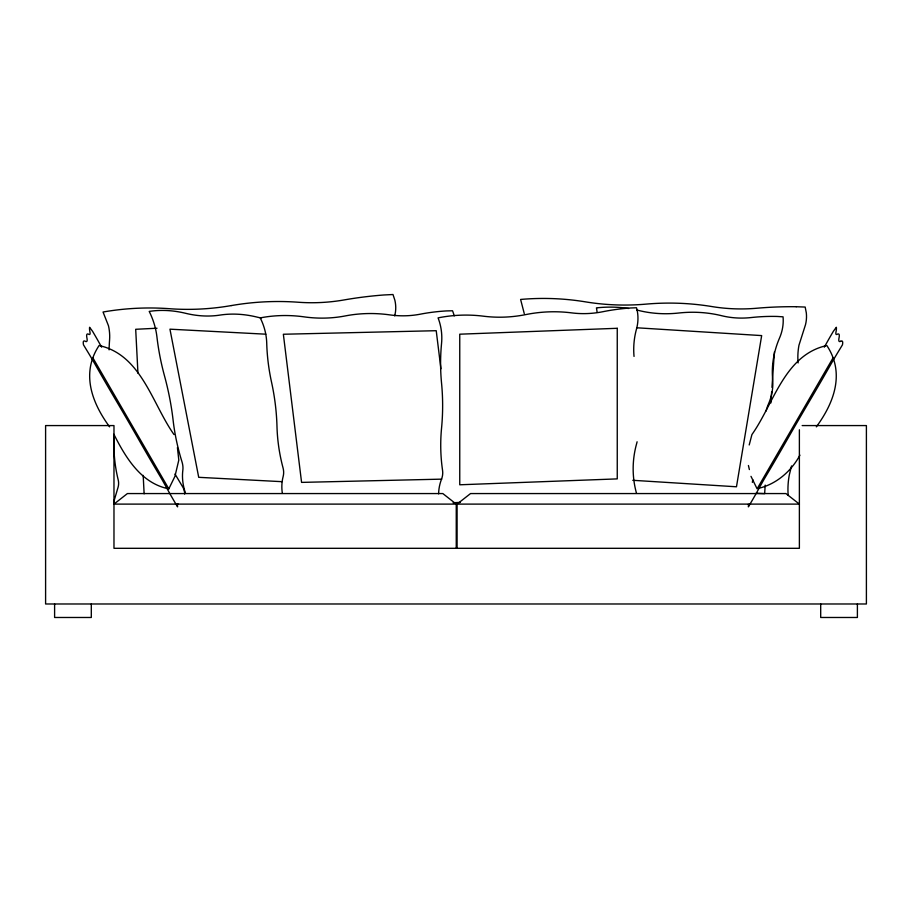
<?xml version="1.0" encoding="UTF-8"?>
<svg xmlns="http://www.w3.org/2000/svg" width="912" height="912" viewBox="0 0 912 912"><rect width="100%" height="100%" fill="white"/><g stroke="black" fill="none" stroke-linecap="round" stroke-linejoin="round"><path stroke-width="1.37" d="M765.214 485.116L764.632 493.62L756.116 493.301M770.879 402.944L771.666 391.613M771.962 387.361L774.402 351.941M394.736 315.917L395.477 311.995A33.801 33.402 0 0 0 394.873 300.23L392.992 294.519L383.838 294.975A407.983 403.172 0 0 0 344.063 299.945A185.125 182.947 0 0 1 298.235 302.237A270.796 267.615 0 0 0 231.203 305.6M174.01 434.557C152.156 403.765 141.394 354.757 99.089 345.534C80.872 372.962 91.656 402.477 109.6 426.862M749.208 444.965L751.933 434.557C773.786 403.765 784.537 354.757 826.842 345.534C845.059 372.962 834.286 402.477 816.331 426.862M791.536 465.941L789.302 474.947A78.364 75.833 -49.7 0 0 788.036 493.21L788.219 495.49M113.875 434.249C125.594 457.471 141.086 483.44 168.823 488.832L174.944 476.338L178.809 460.07L177.418 447.564M824.3 347.176L828.016 340.541A30.415 1.699 -60 0 1 833.397 331.261L836.327 327.283A367.183 20.452 -60 0 1 836.03 331.786A166.611 9.28 -60 0 0 837.25 334.271A243.721 13.577 -60 0 1 839.029 337.919A225.275 12.54 -60 0 0 840.682 341.27M832.975 358.028L757.108 488.832L750.986 476.338M799.927 455.156C791.365 471.151 776.306 484.272 758.396 488.376M457.094 504.108L470.535 493.563L785.939 493.563L799.379 504.108L457.094 504.108L457.094 548.306M157.012 328.229L135.694 329.289L137.951 373.259M441.716 479.142L301.576 482.391L283.358 334.248L436.221 330.703L440.918 368.801M802.172 425.573L866.4 425.573L866.4 603.983L45.6 603.983L45.6 425.573L113.977 425.573L113.977 548.306L799.379 548.306L799.379 429.78M456.251 504.108L113.977 504.108L127.406 493.563L442.822 493.563L456.251 504.108L456.251 548.306M796.199 306.728L805.171 307.059L806.322 312.907A33.801 32.707 -49.7 0 1 805.513 324.661L798.969 345.215A65.185 63.076 -49.7 0 0 797.92 360.4L798.125 362.942M265.837 334.191L169.951 329.175L198.713 477.318L281.911 481.673M636.644 327.773L761.668 335.593L736.474 486.78L632.768 480.293M175.001 474.035L183.346 488L184.304 491.066A150.97 8.413 60 0 1 184.6 494.019M92.967 358.028L168.823 488.832M101.631 347.176L97.926 340.541A30.415 1.699 60 0 0 92.545 331.261L89.615 327.283A367.183 20.452 60 0 0 89.9 331.786A166.611 9.28 60 0 1 88.681 334.271A243.721 13.577 60 0 0 86.914 337.919A225.275 12.54 60 0 1 85.249 341.27A240.631 13.406 60 0 0 83.505 344.873L88.92 353.788A43.879 2.44 60 0 1 96.604 366.966A158.221 8.812 60 0 0 116.554 401.371A180.291 10.043 60 0 1 139.297 440.564A135.5 7.547 60 0 0 160.58 477.124A13.258 0.741 60 0 1 163.875 482.87L170.042 493.973A32.718 1.824 60 0 0 175.423 503.253L177.578 506.844A235.763 13.133 60 0 1 177.977 503.914M748.421 465.496L749.379 469.566M524.263 313.58L520.604 299.444A267.376 258.723 -49.7 0 1 585.481 301.861A250.298 242.216 -49.7 0 0 646.22 304.106A270.796 262.04 -49.7 0 1 711.93 306.569A185.125 179.14 -49.7 0 0 756.857 308.233A407.983 394.793 -49.7 0 1 796.199 306.728M143.184 475.38L144.13 493.814M857.394 603.983L857.394 617.481L820.697 617.481L820.697 603.983M91.303 603.983L91.303 617.481L54.606 617.481L54.606 603.983M438.604 493.859A46.82 44.141 -20.8 0 1 441.545 479.108A18.776 17.693 -20.8 0 0 442.559 470.375A193.686 182.594 -20.8 0 1 441.545 428.241A258.335 243.538 -20.8 0 0 441.545 383.108A226.7 213.716 -20.8 0 1 441.545 343.505A62.62 59.029 -20.8 0 0 438.079 317.878A134.908 127.178 -20.8 0 1 483.36 316.179A126.301 119.062 -20.8 0 0 525.745 314.594A136.64 128.809 -20.8 0 1 571.596 312.873A93.412 88.065 -20.8 0 0 602.946 311.699A206.386 194.575 -20.8 0 1 630.249 307.994L636.519 307.754A43.491 41.006 -20.8 0 1 636.519 328.936A84.155 79.333 -20.8 0 0 634.034 356.421M453.093 502.786A131.955 124.397 -20.8 0 1 460.321 502.432M636.519 493.346A101.175 95.372 -20.8 0 1 636.519 444.064A56.726 53.477 -20.8 0 0 637.089 441.784M282.321 493.118A46.82 42.271 34 0 1 283.142 476.543A18.776 16.94 34 0 0 283.062 467.97A193.686 174.842 34 0 1 276.986 426.497A258.335 233.21 34 0 0 271.525 382.105A226.7 204.653 34 0 1 266.726 343.14A62.62 56.533 34 0 0 260.239 317.889A134.908 121.786 34 0 1 304.186 316.874A126.301 114.011 34 0 0 345.329 315.917A136.64 123.348 34 0 1 389.834 314.891A93.412 84.326 34 0 0 420.261 314.184A206.386 186.31 34 0 1 446.447 310.924L452.523 310.775A43.491 39.262 34 0 1 454.21 315.917M231.192 305.588A250.298 247.357 0 0 1 169.233 308.689A267.376 264.218 0 0 0 103.045 312.018L108.471 325.766A48.61 48.04 0 0 1 109.565 340.13A175.799 173.725 0 0 0 109.098 349.866M114.251 434.807A150.56 148.793 0 0 0 118.207 479.906A14.729 14.558 0 0 1 118.093 487.179L113.966 501.19A36.355 35.921 0 0 0 113.783 503.549M628.573 308.484A134.908 121.034 -47.8 0 0 596.448 307.88A62.62 56.179 -47.8 0 1 597.064 312.132M636.644 310A134.908 121.034 -47.8 0 1 638.924 310.536A126.301 113.305 -47.8 0 0 678.688 313.021A136.64 122.584 -47.8 0 1 721.7 315.723A93.412 83.801 -47.8 0 0 751.112 317.558A206.386 185.159 -47.8 0 1 777.184 316.453L783.055 316.829A43.491 39.022 -47.8 0 1 779.509 338.09A84.155 75.491 -47.8 0 0 772.646 379.244A50.114 44.962 -47.8 0 1 768.565 403.742A45.383 40.721 -47.8 0 0 766.08 411.027M752.366 482.391A101.175 90.767 -47.8 0 1 752.753 479.609M261.117 317.957A93.412 69.095 58.2 0 1 256.796 317.034A136.64 101.072 58.2 0 0 219.849 315.107A126.301 93.423 58.2 0 1 185.695 313.318A134.908 99.796 58.2 0 0 149.215 311.414A62.62 46.318 58.2 0 1 156.932 336.893A226.7 167.694 58.2 0 0 164.491 375.858A258.335 191.098 58.2 0 1 173.109 420.25A193.686 143.275 58.2 0 0 181.978 461.791A18.776 13.885 58.2 0 1 182.833 470.296A46.82 34.633 58.2 0 0 185.421 492.993M840.682 341.282A240.631 13.406 -60 0 1 842.437 344.873L837.022 353.788A43.879 2.44 -60 0 0 829.327 366.966A158.221 8.812 -60 0 1 809.377 401.371A180.291 10.043 -60 0 0 786.646 440.564A135.5 7.547 -60 0 1 765.362 477.124A13.258 0.741 -60 0 0 762.056 482.87L755.9 493.973A32.718 1.824 -60 0 1 750.519 503.253L748.364 506.844A235.763 13.133 -60 0 0 748.273 504.279M617.253 328.297L459.751 334.191L459.751 484.785L617.253 478.891L617.253 328.297"/></g></svg>
